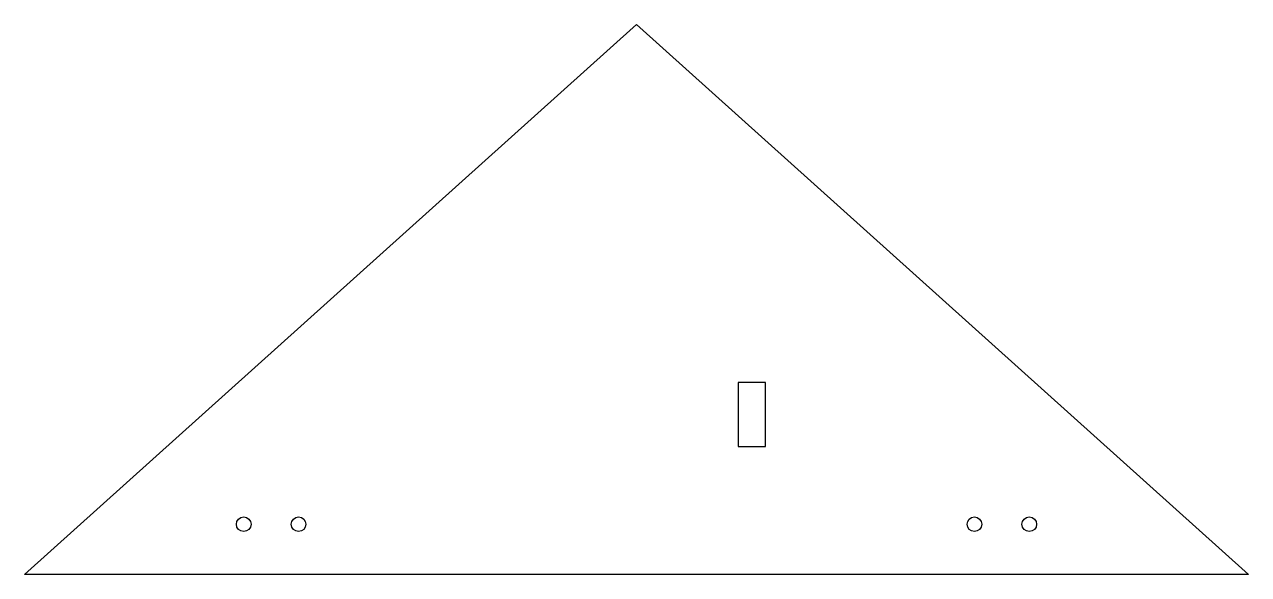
# Model space of a CAD drawing. Header units: millimetres. Extents: x 0 to 268, y 0 to 120.
import ezdxf

# ---------------------------------------------------------------- set-up
doc = ezdxf.new("R2010")
doc.units = ezdxf.units.MM

msp = doc.modelspace()

# ---------------------------------------------------------------- linework, layer by layer
for p, q in [((0, 0), (134, 120.4)), ((134, 120.4), (268, 0)), ((162.25, 42), (156.25, 42)), ((156.25, 42), (156.25, 40)), ((162.25, 40), (162.25, 42)), ((156.25, 40), (156.25, 30)), ((162.25, 30), (162.25, 40)), ((156.25, 30), (156.25, 28)), ((162.25, 28), (162.25, 30)), ((156.25, 28), (162.25, 28)), ((268, 0), (0, 0))]:
    msp.add_line(p, q)
for centre in [(48, 11), (60, 11), (208, 11), (220, 11)]:
    msp.add_circle(centre, 1.6)

doc.saveas('drawing.dxf')
